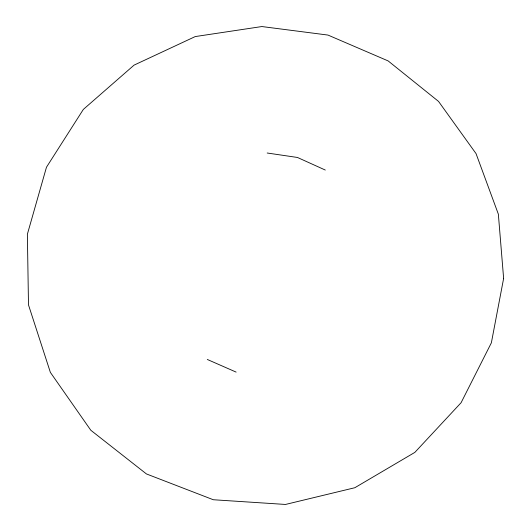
<?xml version="1.0" encoding="UTF-8"?>
<svg xmlns="http://www.w3.org/2000/svg" width="531" height="531" viewBox="0 0 531 531"><rect width="100%" height="100%" fill="white"/><g stroke="black" fill="none" stroke-linecap="round" stroke-linejoin="round"><path stroke-width="0.8" d="M267.186 153.008L297.466 157.468L325.284 170.046M207.302 359.46L236.116 372.098M503.627 278.41L491.367 342.82L461.094 402.704L414.85 452.385L354.841 487.723L285.492 504.45L213.296 499.737L146.43 473.937L90.808 430.256L50.372 372.39L28.488 304.887L27.373 234.231L46.469 167.225L83.34 109.419L134.077 65.121L195.249 36.566L261.876 26.55L327.992 35.073L388.141 60.919L438.533 101.408L476.041 153.605L498.35 214.152L503.627 278.41"/></g></svg>
